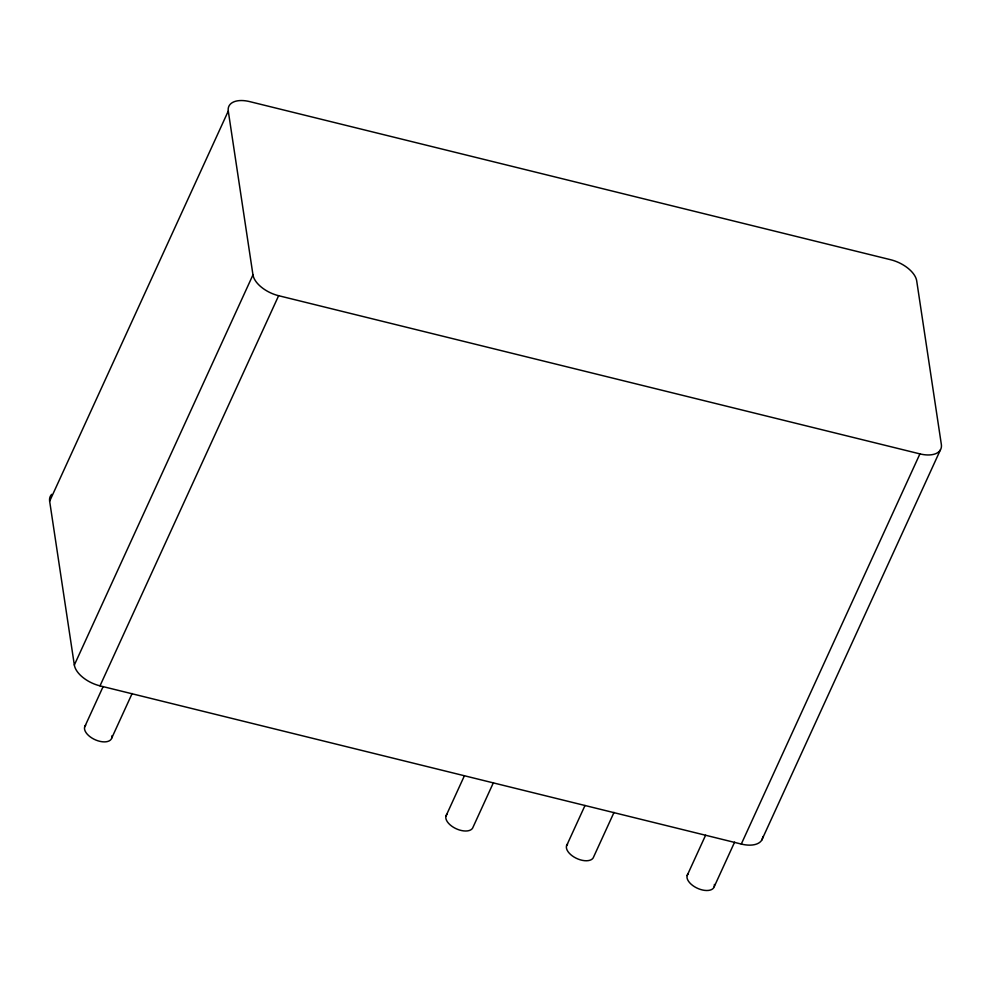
<?xml version="1.0" encoding="UTF-8"?>
<svg xmlns="http://www.w3.org/2000/svg" width="991" height="991" viewBox="0 0 991 991"><rect width="100%" height="100%" fill="white"/><g stroke="black" fill="none" stroke-linecap="round" stroke-linejoin="round"><path stroke-width="1.49" d="M762.822 836.565A25.469 13.725 24.6 0 1 741.293 844.059L100.004 685.859A25.097 13.527 24.6 0 1 74.337 665.023L49.649 501.211L228.277 111.054A25.469 13.725 24.6 0 1 249.707 101.615L890.661 259.729A25.469 13.725 24.6 0 1 916.7 280.862L941.351 444.464A25.469 13.725 24.6 0 1 919.921 453.89L278.632 295.702A25.097 13.527 24.6 0 1 252.965 274.866L228.277 111.054M74.337 665.023L252.965 274.866M100.004 685.859L278.632 295.702M84.656 726.923L103.114 686.602M111.76 737.998L132.137 693.502M445.962 816.051L464.42 775.73M493.431 782.63L473.066 827.126A14.667 7.903 24.6 0 1 455.501 828.426A14.667 7.903 24.6 0 1 447.003 814.268M566.555 845.794L585.012 805.472M614.024 812.385L593.659 856.868A14.667 7.903 24.6 0 1 576.105 858.181A14.667 7.903 24.6 0 1 567.595 844.01M687.147 875.548L705.604 835.227M714.251 886.623L734.616 842.127M741.293 844.059L919.921 453.89M761.794 840.021L940.422 449.864M714.375 884.455A14.667 7.903 24.6 0 1 698.444 888.716A14.667 7.903 24.6 0 1 688.188 873.752M111.884 735.83A14.667 7.903 24.6 0 1 95.954 740.091A14.667 7.903 24.6 0 1 85.709 725.139M49.649 501.211A25.469 13.725 24.6 0 1 51.681 494.348"/></g></svg>
